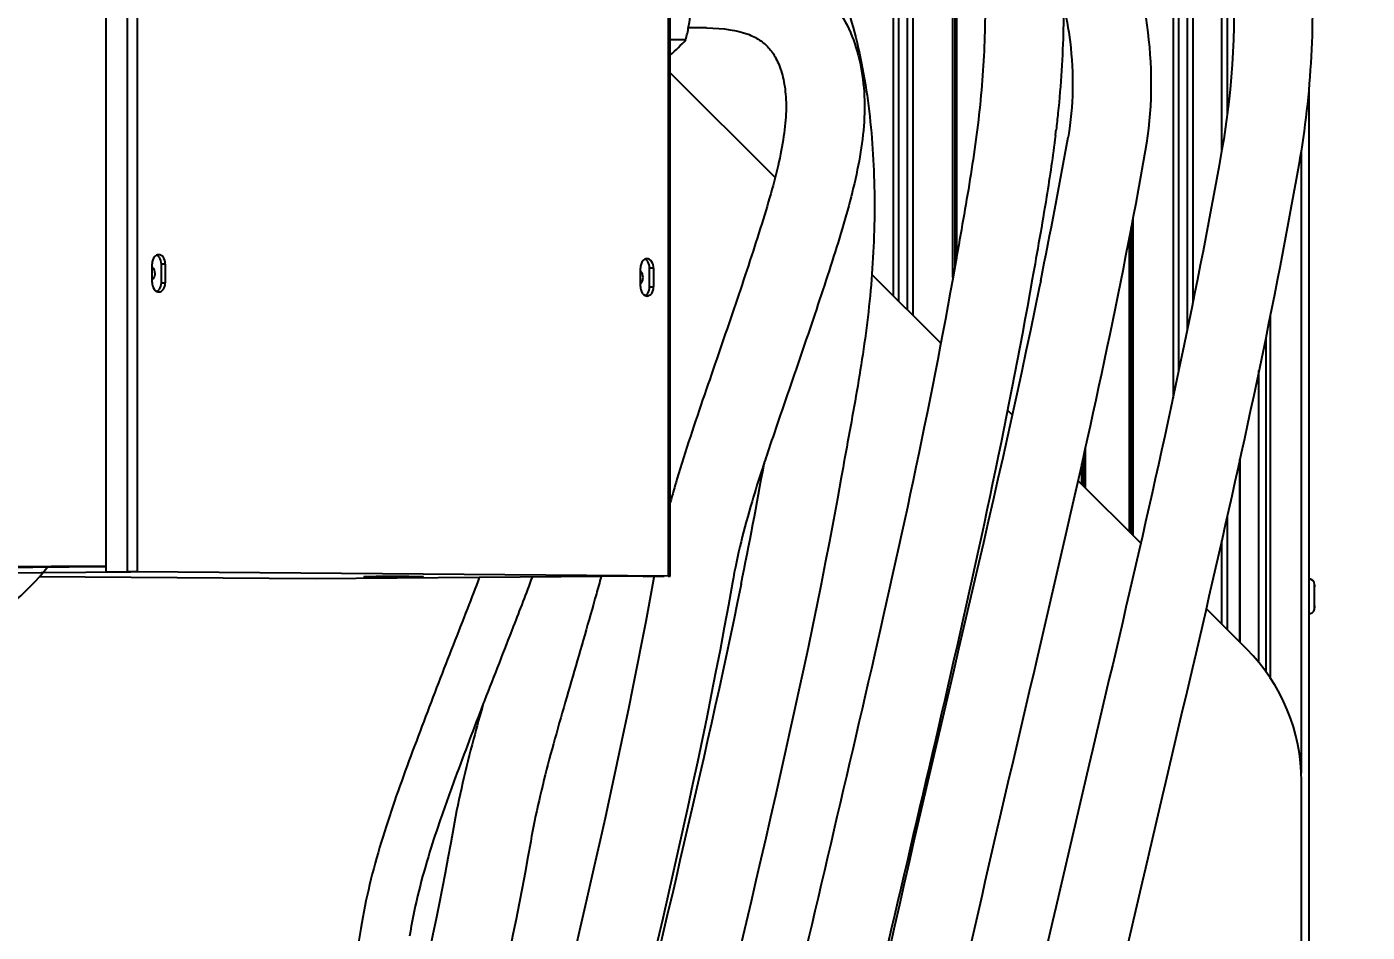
# Model space of a CAD drawing. Header units: millimetres. Extents: x 0 to 10500, y 0 to 7425.
# Drawn here: x 6802.7 to 7161.8, y 5550.7 to 5793.3 of the extents above; entities that cross this region are included whole.
import ezdxf

# ---------------------------------------------------------------- set-up
doc = ezdxf.new("R2010")
doc.units = ezdxf.units.MM
doc.header["$LTSCALE"] = 577.5
doc.layers.get('0').update_dxf_attribs({"linetype": 'CONTINUOUS'})
doc.styles.add('TEXTSTYLE_2', font='txt', dxfattribs={"width": 0.8})
doc.dimstyles.new('DIMSTYLE_1', dxfattribs={"dimtxt": 75, "dimasz": 3.5, "dimexe": 1.5, "dimexo": 1.5, "dimgap": 18.75, "dimtad": 1, "dimdec": 1, "dimtxsty": 'TEXTSTYLE_2', "dimblk": '_FILLED', "dimblk1": '_FILLED', "dimblk2": '_FILLED', "dimcen": 0.09, "dimadec": 1, "dimazin": 2, "dimtp": 0.1, "dimtm": 0.1, "dimtfac": 1, "dimtdec": 1, "dimtofl": 0, "dimtmove": 0, "dimatfit": 3, "dimldrblk": '_FILLED', "dimfxl": 1, "dimtolj": 1, "dimarcsym": 0})

# ---------------------------------------------------------------- blocks, each defined once
blk = doc.blocks.new('_FILLED')
at = {"color": 0, "linetype": 'ByBlock'}
blk.add_solid([(0, 0), (-1, 0.21), (-1, -0.21)], dxfattribs=at)
blk = doc.blocks.new('*D2')
at = {"color": 2, "linetype": 'Continuous', "transparency": 16777216}
for p, q in [((6517.06, 6087.82), (7463.5, 6087.82)), ((7463.5, 6087.82), (7483.75, 6087.82)), ((7482.25, 6087.82), (7482.25, 5216)), ((7482.25, 4344.17), (7482.25, 5216)), ((7017.54, 4344.17), (7463.5, 4344.17)), ((7463.5, 4344.17), (7483.75, 4344.17))]:
    blk.add_line(p, q, dxfattribs=at)
at = {"color": 2, "linetype": 'Continuous', "transparency": 16777216, "xscale": 3.5, "yscale": 3.5, "zscale": 3.5}
for p, rotation in [((7482.25, 6087.82), 90), ((7482.25, 4344.17), 270)]:
    blk.add_blockref('_FILLED', p, dxfattribs=dict(at, rotation=rotation))
at = {"color": 2, "linetype": 'Continuous', "transparency": 16777216, "insert": (7388.5, 5216), "char_height": 75, "width": 360, "attachment_point": 2, "rotation": 90, "line_spacing_factor": 0.9, "style": 'TEXTSTYLE_2'}
blk.add_mtext('(1743)', dxfattribs=at)

msp = doc.modelspace()

# ---------------------------------------------------------------- linework, layer by layer
at = {"color": 7, "linetype": 'Continuous'}
for p, q in [((6829.56, 6048.58), (6829.56, 5647.27)), ((6832.39, 5647.27), (6832.39, 6048.76)), ((6974.52, 6047.57), (6974.52, 5646.09)), ((6975.1, 5646.07), (6975.1, 6047.44)), ((6823.9, 6040.53), (6823.9, 5647.22)), ((6975.1, 5789.86), (6979.28, 5789.83)), ((7146.13, 5776.26), (7146.13, 4956.2)), ((7144.13, 5760.25), (7144.13, 5593.29)), ((6836.28, 5724.74), (6836.28, 5729.74)), ((6839.81, 5729.71), (6838.75, 5729.7)), ((6838.75, 5724.7), (6838.75, 5729.7)), ((6839.81, 5729.71), (6839.81, 5724.71)), ((6967.09, 5723.65), (6967.09, 5728.64)), ((6970.63, 5728.62), (6969.57, 5728.61)), ((6969.57, 5723.61), (6969.57, 5728.61)), ((6970.63, 5728.62), (6970.63, 5723.62)), ((6838.75, 5724.7), (6839.81, 5724.71)), ((7074.33, 5725.24), (7073.94, 5723.3)), ((6969.57, 5723.61), (6970.63, 5723.62)), ((7135.82, 5715.96), (7135.82, 5618.84)), ((7134.63, 5710.02), (7134.63, 5620.52)), ((7000.28, 5676.51), (7000.21, 5676.15)), ((6757.61, 5648.12), (6823.9, 5648.68)), ((6757.62, 5648.32), (6823.9, 5648.87)), ((6757.53, 5646.62), (6830.62, 5647.23)), ((6879.99, 5645.32), (6806, 5645.94)), ((6823.9, 5647.22), (6829.56, 5647.27)), ((6823.9, 5647.22), (6824.96, 5647.22)), ((6824.96, 5647.22), (6829.56, 5647.25)), ((6974.52, 5646.09), (6832.39, 5647.27)), ((6879.98, 5645.32), (6879.99, 5645.32)), ((6967.8, 5646.06), (6879.99, 5645.32)), ((6967.8, 5646.02), (6973.46, 5646.07)), ((6970.73, 5646.1), (6970.66, 5645.69)), ((6994.08, 5643.92), (6993.99, 5643.48)), ((7147.72, 5640.7), (7147.72, 5643.82)), ((7147.72, 5643.75), (7147.72, 5643.74)), ((7147.72, 5643.74), (7147.72, 5643.22)), ((7147.72, 5640.82), (7147.72, 5643.21)), ((7147.72, 5641.79), (7147.72, 5641.78)), ((7147.72, 5640.84), (7147.72, 5640.84)), ((7147.72, 5640.82), (7147.72, 5640.82)), ((7147.72, 5638.15), (7147.72, 5640.82)), ((7147.72, 5638.89), (7147.72, 5640.7)), ((7147.72, 5637.53), (7147.72, 5638.87)), ((7147.72, 5638.15), (7147.72, 5637.76)), ((7147.72, 5637.76), (7147.72, 5637.61)), ((7147.72, 5637.61), (7147.72, 5637.61))]:
    msp.add_line(p, q, dxfattribs=at)
at = {"color": 6, "linetype": 'Continuous'}
for p, q in [((7109.78, 5883.67), (7109.78, 5693.87)), ((7111.28, 5879.82), (7111.28, 5701.02)), ((7113.58, 5873.38), (7113.58, 5711.98)), ((7034.78, 5869.61), (7034.78, 5721.27)), ((7036.28, 5868.43), (7036.28, 5719.77)), ((7115.08, 5868.84), (7115.08, 5719.35)), ((7038.58, 5866.39), (7038.58, 5717.47)), ((7040.08, 5864.9), (7040.08, 5715.97)), ((7050.82, 5726.14), (7050.82, 5848.74)), ((7051.32, 5847.64), (7051.32, 5728.86)), ((7051.82, 5731.67), (7051.82, 5846.43)), ((7122.83, 5760.11), (7122.83, 5837.07)), ((7124.33, 5826.97), (7124.33, 5770.14)), ((7099.03, 5742.08), (7099.03, 5657.02)), ((7098.53, 5657.52), (7098.53, 5739.37)), ((7098.03, 5736.84), (7098.03, 5658.02)), ((7132.77, 5622.92), (7132.77, 5701.15)), ((7085.83, 5678.43), (7085.83, 5670.22)), ((7086.33, 5669.72), (7086.33, 5680.72)), ((7127.68, 5677.4), (7127.68, 5628.37)), ((7127.69, 5628.36), (7127.69, 5677.46)), ((7085.33, 5670.72), (7085.33, 5676.21)), ((7124.33, 5662.29), (7124.33, 5631.71)), ((7122.83, 5633.21), (7122.83, 5655.67))]:
    msp.add_line(p, q, dxfattribs=at)
at = {"color": 3, "linetype": 'Continuous'}
for p, q in [((6975.1, 5780.94), (7003.18, 5752.87)), ((7029.1, 5726.94), (7047.57, 5708.47)), ((7065.45, 5690.6), (7066.71, 5689.34)), ((7084.31, 5671.73), (7101.12, 5654.93)), ((7118.65, 5637.39), (7129.55, 5626.5)), ((7144.2, 4959.75), (7144.2, 5591.14))]:
    msp.add_line(p, q, dxfattribs=at)
at = {"color": 7, "linetype": 'Continuous'}
for centre, radius, start, end in [((6970.47, 4018.03), 1775.01, 89.5387, 89.69327), ((6948.56, 5817.21), 41.16, 310.1728, 318.2867), ((5567.93, 6031.68), 1537.26, 348.50126, 349.96153), ((6752.8, 5804.36), 327.95, 352.9568, 353.2173), ((7566.07, 5490.75), 595.51, 161.5571, 161.82487), ((5739.95, 5899.29), 1279.86, 348.4904, 349.95917), ((7475.52, 5520.51), 500.19, 161.8278, 162.0343), ((6830.98, 5451.95), 195.33, 89.5855, 90.4151), ((7146.22, 5643.83), 1.5, 0.0003, 90.0003), ((7146.22, 5637.53), 1.5, 270.0003, 0.0003)]:
    msp.add_arc(centre, radius, start, end, dxfattribs=at)
at = {"color": 6, "linetype": 'Continuous'}
for centre, radius, start, end in [((6753.62, 5692.27), 70, 275, 321.5839), ((6767.26, 5700.87), 63.49, 304.3954, 304.6744)]:
    msp.add_arc(centre, radius, start, end, dxfattribs=at)
at = {"color": 3, "linetype": 'Continuous'}
msp.add_arc((7094.2, 5591.14), 50, 0.0002, 45.0012, dxfattribs=at)
at = {"color": 7, "linetype": 'Continuous'}
for points, knots in [([(7032.35, 5981.58), (7040.6, 5981.51), (7056.66, 5977.49), (7078.33, 5964.14), (7097.53, 5946.02), (7113.98, 5923.79), (7127.04, 5898.47), (7136.84, 5871.37), (7143.6, 5843.45), (7148.36, 5805.14), (7146.87, 5775.48), (7143.48, 5756.28)], [0, 0, 0, 0, 0.1, 0.2, 0.3, 0.4, 0.5, 0.6, 0.7, 0.8, 1, 1, 1, 1]), ([(7032.18, 5960.58), (7037.09, 5960.54), (7047.83, 5958.08), (7065.29, 5947.51), (7081.68, 5932.08), (7096.01, 5912.75), (7107.69, 5890.15), (7116.69, 5865.32), (7122.9, 5839.65), (7127.25, 5804.6), (7125.88, 5777.38), (7122.8, 5759.93)], [0, 0, 0, 0, 0.1, 0.2, 0.3, 0.4, 0.5, 0.6, 0.7, 0.8, 1, 1, 1, 1]), ([(6975.1, 5931.66), (6982.62, 5929.3), (6998.3, 5923.28), (7021.57, 5910.84), (7044.78, 5894.59), (7066.08, 5874.32), (7083.7, 5849.89), (7096.67, 5822.32), (7104.35, 5792.05), (7104.21, 5770.72), (7102.34, 5760.08)], [0, 0, 0, 0, 0.115992, 0.242279, 0.368565, 0.494852, 0.621139, 0.747426, 0.873713, 1, 1, 1, 1]), ([(7012.93, 5876.74), (7017.18, 5876.71), (7024.93, 5875.43), (7038.4, 5868.46), (7050.18, 5853.35), (7056.62, 5832.29), (7059.17, 5813.72), (7059.69, 5793.39), (7058.36, 5772.35), (7055.31, 5751.15), (7052.7, 5736.66), (7051.41, 5729.33)], [0, 0, 0, 0, 0.1, 0.2, 0.4, 0.5, 0.6, 0.7, 0.8, 0.9, 1, 1, 1, 1]), ([(6975.11, 5852.45), (6975.47, 5852.32), (6981.94, 5850.02), (6993.88, 5843.18), (7008.45, 5827.69), (7019.65, 5808.22), (7026.37, 5786.36), (7029.5, 5763.54), (7030.12, 5740.18), (7028.49, 5716.73), (7024.92, 5694.22), (7022.17, 5679.72), (7020.89, 5672.5)], [0, 0, 0, 0, 0.006604, 0.116981, 0.227359, 0.337736, 0.448113, 0.558491, 0.668868, 0.779245, 0.889623, 1, 1, 1, 1]), ([(6984.93, 5813.98), (6991.39, 5813.93), (7000.35, 5812.67), (7010.78, 5807.59), (7017.38, 5801.91), (7022.25, 5794.8), (7025.4, 5786.79), (7027.04, 5778.17), (7027.35, 5765.97), (7024.57, 5750.24), (7018.63, 5730.66), (7011.64, 5709.77), (7005.59, 5692.24), (7002.12, 5682.05), (7001.15, 5679.15)], [0, 0, 0, 0, 0.119048, 0.178571, 0.238095, 0.297619, 0.357143, 0.416667, 0.47619, 0.595238, 0.714286, 0.833333, 0.952381, 1, 1, 1, 1]), ([(6979.28, 5789.83), (6979.55, 5790.96), (6980.55, 5795.53), (6981.09, 5800.23), (6981.09, 5803.76)], [0, 0, 0, 0, 0.247255, 1, 1, 1, 1]), ([(7080.42, 5799.56), (7080.44, 5797.34), (7080.38, 5787.61), (7079.65, 5776.19), (7078.64, 5767.14), (7078.46, 5765.63)], [0, 0, 0, 0, 0.198778, 0.866463, 1, 1, 1, 1]), ([(7080.42, 5799.56), (7081.17, 5796.13), (7083.26, 5784.08), (7083.13, 5772.09), (7081.66, 5763.73)], [0, 0, 0, 0, 0.285564, 1, 1, 1, 1]), ([(6984.76, 5792.98), (6989.47, 5792.94), (6994.89, 5791.98), (6999.19, 5789.79), (7001.5, 5787.8), (7003.48, 5784.99), (7005.07, 5781.07), (7006.05, 5776.04), (7006.3, 5768.09), (7004.23, 5755.62), (6998.68, 5737.2), (6991.76, 5716.54), (6984.26, 5694.81), (6978.49, 5677.81), (6975.67, 5667.92), (6975.1, 5665.82)], [0, 0, 0, 0, 0.107918, 0.161876, 0.215835, 0.269794, 0.323753, 0.377712, 0.431671, 0.539588, 0.647506, 0.755423, 0.863341, 0.971259, 1, 1, 1, 1]), ([(7078.28, 5764.15), (7077.6, 5758.63), (7075.67, 5745.67), (7073.37, 5732.96), (7072.09, 5725.68)], [0, 0, 0, 0, 0.423451, 1, 1, 1, 1]), ([(7102.34, 5760.08), (7089.06, 5684.79), (7051.02, 5540.93), (7025.75, 5397.66), (7024.25, 5327.85)], [0, 0, 0, 0, 0.516515, 1, 1, 1, 1]), ([(7122.8, 5759.93), (7108.44, 5678.46), (7066.3, 5519.77), (7037.51, 5358.17), (7036.19, 5277.86)], [0, 0, 0, 0, 0.512334, 1, 1, 1, 1]), ([(7143.48, 5756.28), (7128.91, 5673.62), (7086.61, 5514.48), (7058.51, 5355.84), (7057.2, 5277.85)], [0, 0, 0, 0, 0.512695, 1, 1, 1, 1]), ([(6837.48, 5732.09), (6837.29, 5732.01), (6836.56, 5731.44), (6836.28, 5730.44), (6836.28, 5729.74)], [0, 0, 0, 0, 0.220494, 1, 1, 1, 1]), ([(6839.81, 5729.71), (6839.81, 5730.33), (6839.58, 5731.48), (6838.51, 5732.23), (6838.03, 5732.22)], [0, 0, 0, 0, 0.55995, 1, 1, 1, 1]), ([(6970.63, 5728.62), (6970.63, 5729.23), (6970.39, 5730.39), (6969.33, 5731.13), (6968.84, 5731.13)], [0, 0, 0, 0, 0.55995, 1, 1, 1, 1]), ([(6968.29, 5731), (6968.11, 5730.92), (6967.37, 5730.35), (6967.09, 5729.35), (6967.09, 5728.64)], [0, 0, 0, 0, 0.220494, 1, 1, 1, 1]), ([(7051.41, 5729.33), (7037.86, 5652.5), (6998.64, 5503.88), (6971.81, 5352.48), (6970.25, 5277.85)], [0, 0, 0, 0, 0.516135, 1, 1, 1, 1]), ([(6836.28, 5724.74), (6836.28, 5724.47), (6836.37, 5723.56), (6836.93, 5722.59), (6837.54, 5722.33)], [0, 0, 0, 0, 0.283936, 1, 1, 1, 1]), ([(6836.57, 5725.78), (6836.53, 5725.72), (6836.44, 5725.61), (6836.34, 5725.52), (6836.29, 5725.47)], [0, 0, 0, 0, 0.510919, 1, 1, 1, 1]), ([(6838.07, 5722.22), (6838.55, 5722.23), (6839.58, 5722.97), (6839.81, 5724.1), (6839.81, 5724.71)], [0, 0, 0, 0, 0.440421, 1, 1, 1, 1]), ([(6967.11, 5724.38), (6967.16, 5724.43), (6967.26, 5724.52), (6967.34, 5724.63), (6967.39, 5724.69)], [0, 0, 0, 0, 0.489067, 1, 1, 1, 1]), ([(7072.09, 5725.68), (7058.33, 5647.69), (7018.98, 5498.67), (6992.82, 5350.19), (6991.26, 5277.85)], [0, 0, 0, 0, 0.516634, 1, 1, 1, 1]), ([(6967.09, 5723.65), (6967.09, 5723.38), (6967.19, 5722.47), (6967.74, 5721.5), (6968.36, 5721.24)], [0, 0, 0, 0, 0.283936, 1, 1, 1, 1]), ([(6968.88, 5721.13), (6969.36, 5721.13), (6970.4, 5721.87), (6970.63, 5723.01), (6970.63, 5723.62)], [0, 0, 0, 0, 0.440421, 1, 1, 1, 1]), ([(7073.94, 5723.3), (7061.58, 5662.66), (7028.25, 5532.43), (7004.74, 5399.96), (7003.24, 5327.85)], [0, 0, 0, 0, 0.465891, 1, 1, 1, 1]), ([(6999.71, 5674.79), (6998.77, 5671.89), (6995.59, 5661.75), (6993.03, 5651.65), (6991.75, 5644.38)], [0, 0, 0, 0, 0.285714, 1, 1, 1, 1]), ([(7020.89, 5672.5), (7010.13, 5611.48), (6980, 5496.62), (6959.98, 5382.51), (6958.34, 5327.85)], [0, 0, 0, 0, 0.523791, 1, 1, 1, 1]), ([(6923.93, 5645.69), (6922.91, 5642.98), (6919.38, 5633.89), (6913.02, 5617.63), (6905.06, 5596.75), (6897.31, 5575), (6893.47, 5559.63), (6892.22, 5551.71)], [0, 0, 0, 0, 0.099149, 0.324362, 0.549574, 0.774787, 1, 1, 1, 1]), ([(6895.32, 5645.94), (6894.99, 5645.94), (6894.43, 5645.91), (6893.64, 5645.96), (6893.31, 5645.85), (6892.98, 5645.94), (6892.98, 5645.89)], [0, 0, 0, 0, 0.424356, 0.740205, 0.934409, 1, 1, 1, 1]), ([(6892.98, 5645.89), (6892.98, 5645.86), (6893.16, 5645.91), (6893.35, 5645.85), (6893.81, 5645.87), (6894.65, 5645.84), (6896.06, 5645.84), (6898, 5645.83), (6900.22, 5645.82), (6903.12, 5645.82), (6905.27, 5645.83), (6906.64, 5645.84)], [0, 0, 0, 0, 0.006408, 0.025327, 0.056372, 0.098867, 0.214322, 0.361756, 0.528478, 0.700139, 1, 1, 1, 1]), ([(6908.98, 5645.89), (6908.98, 5645.92), (6908.79, 5645.87), (6908.6, 5645.93), (6908.15, 5645.91), (6907.31, 5645.94), (6905.9, 5645.94), (6903.95, 5645.95), (6901.74, 5645.96), (6898.83, 5645.96), (6896.69, 5645.95), (6895.32, 5645.94)], [0, 0, 0, 0, 0.006408, 0.025327, 0.056372, 0.098867, 0.214322, 0.361756, 0.528478, 0.700139, 1, 1, 1, 1]), ([(6970.66, 5645.69), (6959.51, 5583.21), (6927.7, 5462.24), (6905.79, 5338.75), (6904.28, 5277.86)], [0, 0, 0, 0, 0.516308, 1, 1, 1, 1]), ([(6906.64, 5645.84), (6906.97, 5645.85), (6907.52, 5645.87), (6908.32, 5645.82), (6908.65, 5645.93), (6908.98, 5645.84), (6908.98, 5645.89)], [0, 0, 0, 0, 0.424356, 0.740205, 0.934408, 1, 1, 1, 1]), ([(6938.06, 5645.81), (6936.48, 5641.47), (6932.32, 5630.71), (6927.83, 5619.25), (6925.11, 5612.21), (6925.01, 5611.95)], [0, 0, 0, 0, 0.400356, 0.977919, 1, 1, 1, 1]), ([(6956.58, 5645.96), (6956.15, 5644.42), (6953.69, 5635.59), (6949.01, 5619.32), (6942.45, 5596.96), (6938.98, 5582.27), (6937.7, 5575.01)], [0, 0, 0, 0, 0.065959, 0.377306, 0.688653, 1, 1, 1, 1]), ([(6974.52, 5646.09), (6974.66, 5646.08), (6974.79, 5646.02), (6975.1, 5646.12), (6975.1, 5646.07)], [0, 0, 0, 0, 0.739957, 1, 1, 1, 1]), ([(6975.1, 5646.07), (6975.1, 5646.02), (6974.79, 5646.13), (6974.66, 5646.06), (6974.52, 5646.06)], [0, 0, 0, 0, 0.26005, 1, 1, 1, 1]), ([(6991.75, 5644.38), (6980.39, 5579.97), (6948.19, 5457.86), (6926.8, 5336.48), (6925.29, 5277.85)], [0, 0, 0, 0, 0.520133, 1, 1, 1, 1]), ([(6993.99, 5643.48), (6984.03, 5594.47), (6957.67, 5490.61), (6938.97, 5384.74), (6937.33, 5327.86)], [0, 0, 0, 0, 0.472763, 1, 1, 1, 1]), ([(6925.01, 5611.95), (6922.49, 5605.42), (6918.44, 5594.78), (6914.56, 5584.02), (6913.18, 5579.99)], [0, 0, 0, 0, 0.626318, 1, 1, 1, 1]), ([(6925, 5611.95), (6924.11, 5608.8), (6921.1, 5597.93), (6918.44, 5586.72), (6917.02, 5578.66)], [0, 0, 0, 0, 0.293313, 1, 1, 1, 1]), ([(6917.02, 5578.66), (6909.38, 5535.29), (6887.81, 5452.99), (6872.78, 5368.52), (6871.36, 5327.86)], [0, 0, 0, 0, 0.528492, 1, 1, 1, 1]), ([(6913.18, 5579.99), (6912.17, 5576.99), (6908.9, 5566.93), (6906.39, 5556.81), (6905.25, 5549.65)], [0, 0, 0, 0, 0.298824, 1, 1, 1, 1]), ([(6937.7, 5575.01), (6929.86, 5530.5), (6908.19, 5447.94), (6893.8, 5366.32), (6892.37, 5327.85)], [0, 0, 0, 0, 0.530059, 1, 1, 1, 1]), ([(6892.22, 5551.71), (6884.89, 5505.47), (6863.01, 5415.21), (6847.95, 5323.4), (6847.29, 5277.8)], [0, 0, 0, 0, 0.51177, 1, 1, 1, 1])]:
    msp.add_open_spline(points, degree=3, knots=knots, dxfattribs=at)
for points in [[(6838.03, 5732.22), (6837.84, 5732.22), (6837.65, 5732.17), (6837.48, 5732.09)], [(6838.23, 5731.47), (6838.05, 5731.74), (6837.79, 5731.98), (6837.49, 5732.1)], [(6838.75, 5729.7), (6838.75, 5730.31), (6838.59, 5730.97), (6838.23, 5731.47)], [(6968.84, 5731.13), (6968.65, 5731.13), (6968.46, 5731.08), (6968.29, 5731)], [(6836.29, 5728.92), (6836.76, 5728.52), (6836.99, 5727.81), (6836.99, 5727.19)], [(6967.8, 5726.1), (6967.8, 5726.72), (6967.58, 5727.42), (6967.11, 5727.82)], [(6969.05, 5730.38), (6968.86, 5730.65), (6968.6, 5730.88), (6968.3, 5731.01)], [(6969.57, 5728.61), (6969.57, 5729.22), (6969.4, 5729.88), (6969.05, 5730.38)], [(6836.99, 5727.19), (6836.99, 5726.7), (6836.86, 5726.18), (6836.57, 5725.78)], [(6838.24, 5722.94), (6838.59, 5723.44), (6838.75, 5724.09), (6838.75, 5724.7)], [(6967.39, 5724.69), (6967.67, 5725.09), (6967.8, 5725.61), (6967.8, 5726.1)], [(6837.54, 5722.33), (6837.71, 5722.26), (6837.89, 5722.22), (6838.07, 5722.22)], [(6837.56, 5722.34), (6837.83, 5722.47), (6838.06, 5722.69), (6838.24, 5722.94)], [(6968.36, 5721.24), (6968.52, 5721.17), (6968.7, 5721.13), (6968.88, 5721.13)], [(6968.37, 5721.25), (6968.64, 5721.38), (6968.88, 5721.6), (6969.05, 5721.85)], [(6969.05, 5721.85), (6969.41, 5722.35), (6969.57, 5723), (6969.57, 5723.61)]]:
    msp.add_open_spline(points, degree=3, dxfattribs=at)

# ---------------------------------------------------------------- dimensions: what is measured, and where the dimension line sits
at = {"color": 2, "linetype": 'Continuous'}
dim = msp.add_linear_dim(base=(7482.25, 6087.82), p1=(7016.04, 4344.17), p2=(6515.56, 6087.82), angle=90, text='(1743)', dimstyle='DIMSTYLE_1', dxfattribs=at)
dim.commit()
dim.dimension.update_dxf_attribs({"geometry": '*D2', "text_midpoint": (7482.25, 5216), "dimtype": 160})

doc.saveas('drawing.dxf')
